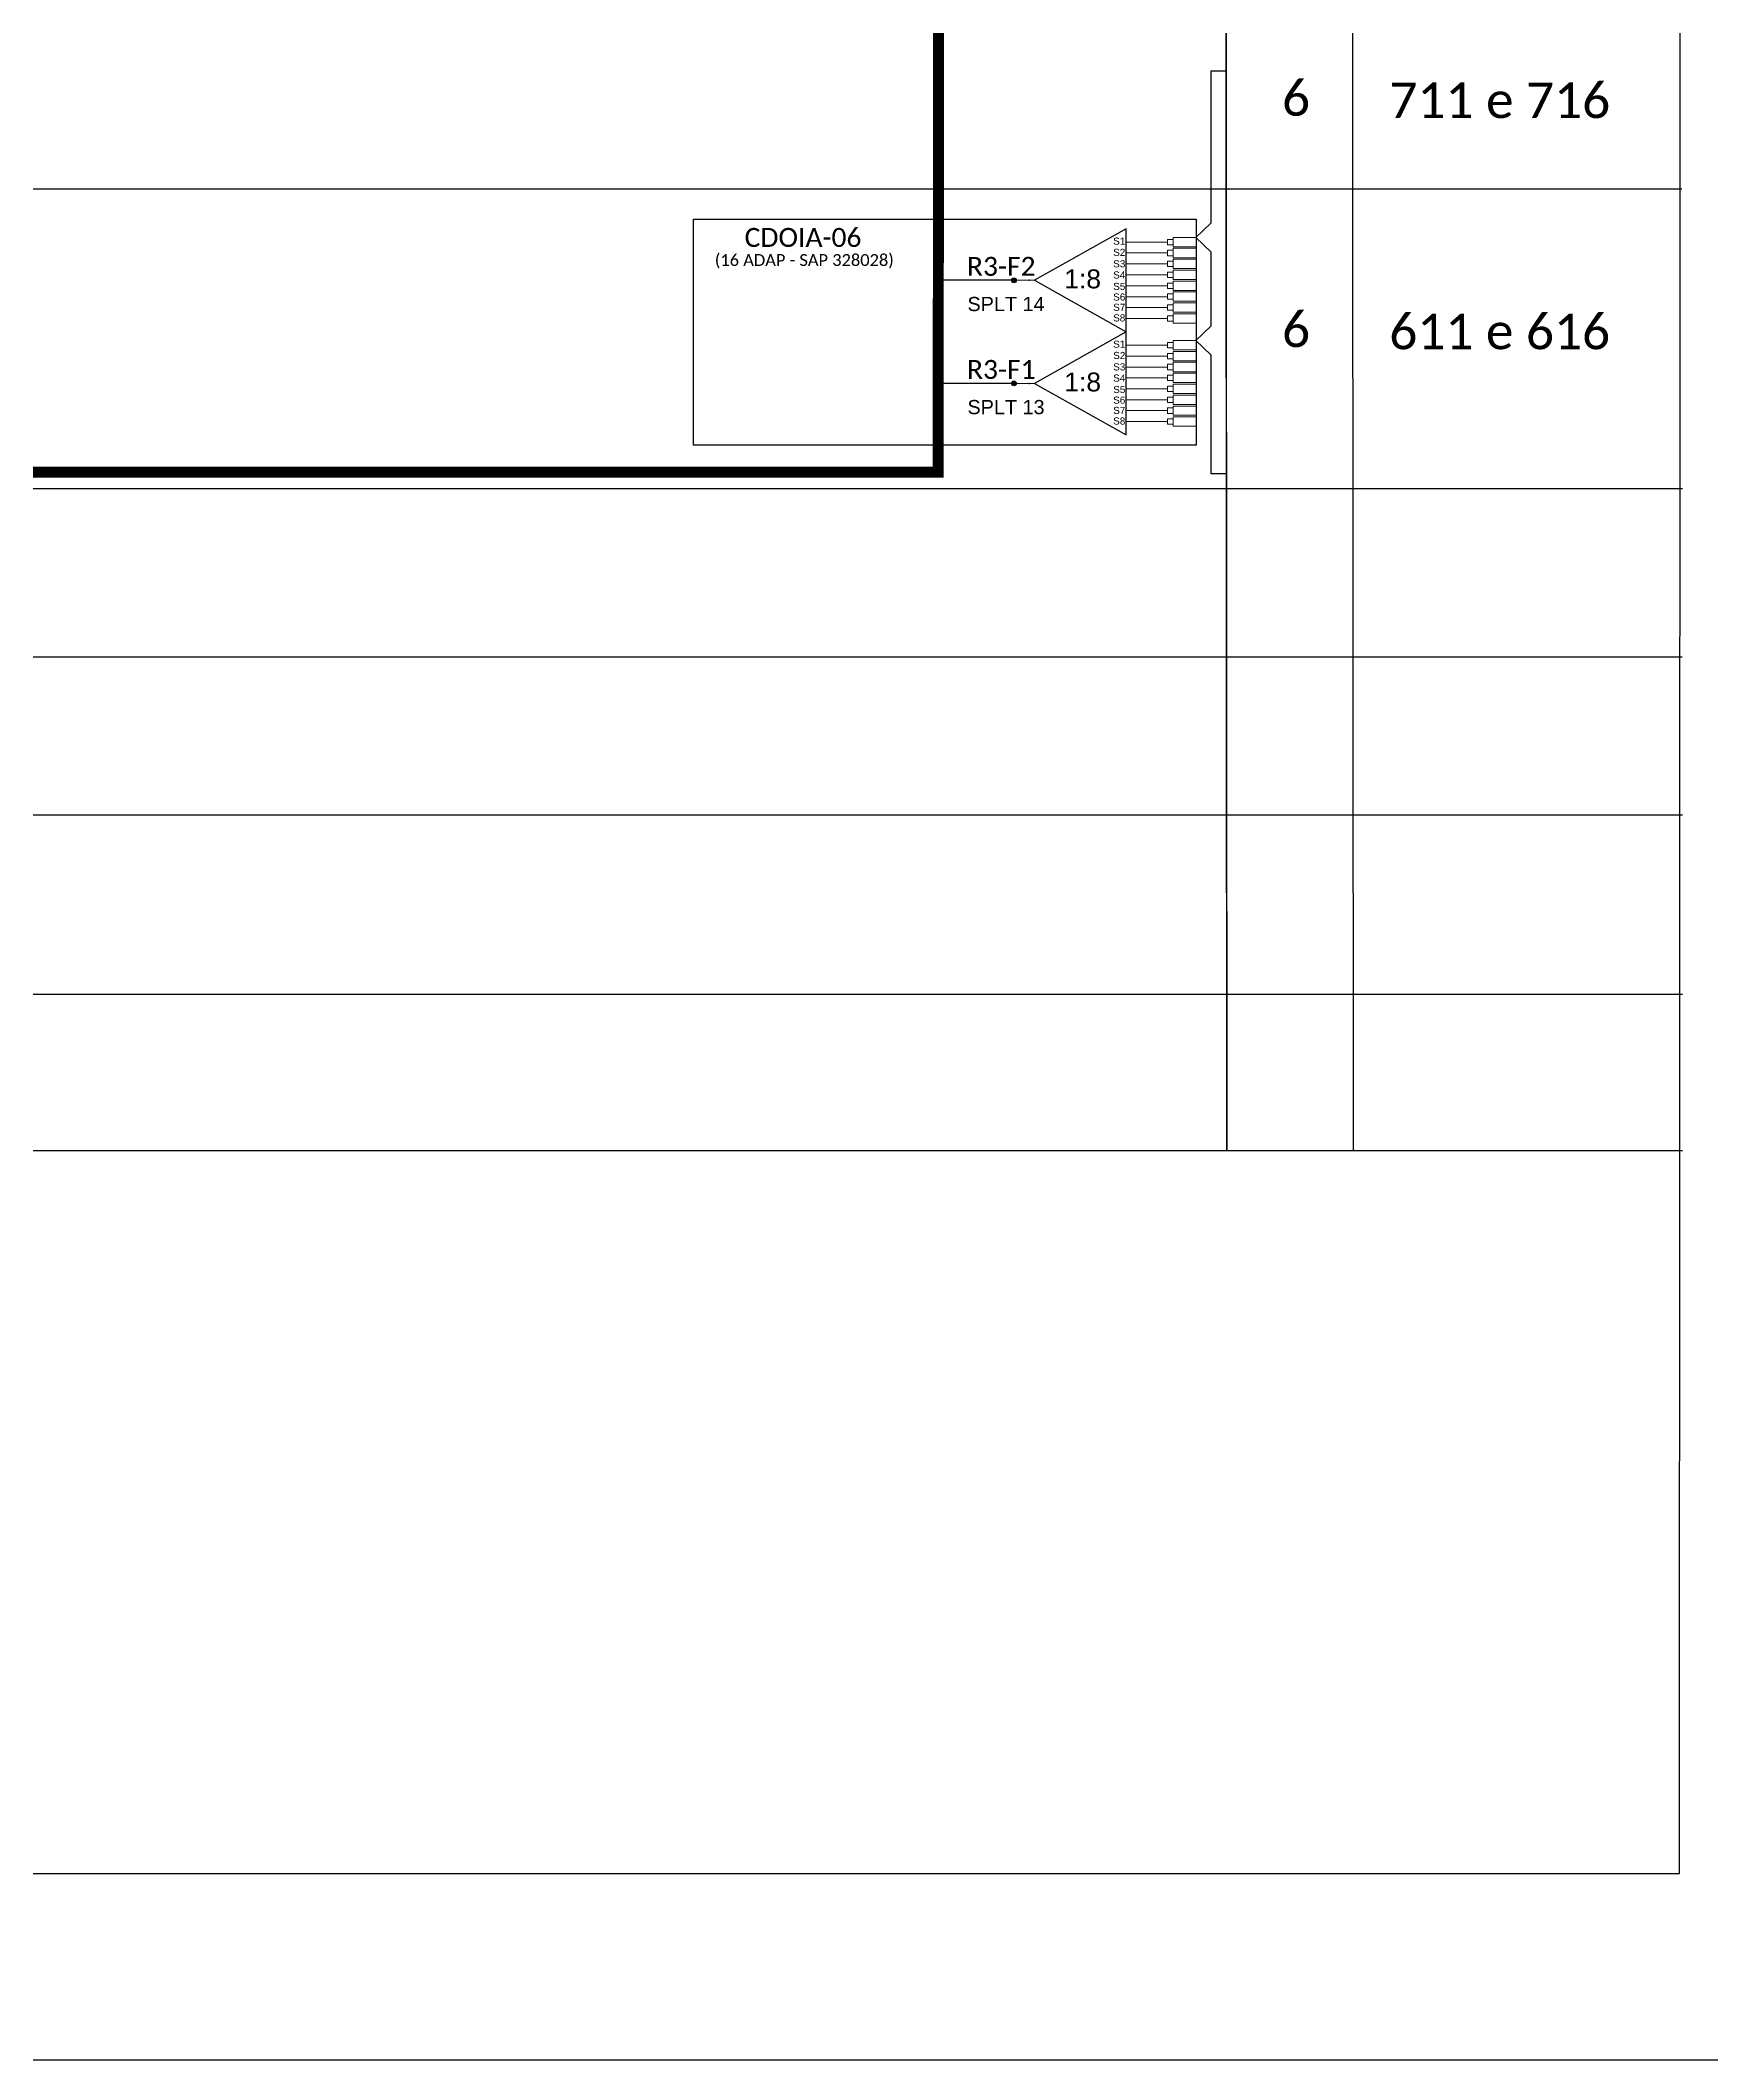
# Model space of a CAD drawing. Header units: metres. Extents: x -1286 to 468, y -500 to 94.
# Drawn here: x 211.7 to 364.1, y -499.8 to -315.5 of the extents above; entities that cross this region are included whole.
import ezdxf
from ezdxf.enums import TextEntityAlignment as Align

# ---------------------------------------------------------------- set-up
doc = ezdxf.new("R2010")
doc.units = ezdxf.units.M
doc.styles.add('ARIAL', font='arial.ttf')
doc.styles.add('WMF-Calibri0', font='calibri.ttf')

# ---------------------------------------------------------------- blocks, each defined once
blk = doc.blocks.new('SPLT_1-8_SC-APC')
at = {"color": 1}
blk.add_lwpolyline([(-7.37, -2.1), (-17.04, -7.55), (-7.37, -13), (-7.37, -2.1)], dxfattribs=at)
at = {"color": 3, "lineweight": 0}
for points in [[(-2.99, -3.51), (-7.37, -3.51)], [(-2.41, -3.02), (-2.41, -4)], [(-2.41, -3.02), (0, -3.02)], [(-2.41, -4), (0, -4)], [(-2.41, -4.17), (-2.41, -5.16)], [(-2.41, -4.17), (0, -4.17)], [(-7.37, -4.66), (-2.99, -4.66)], [(-7.37, -5.82), (-2.99, -5.82)], [(-2.41, -5.16), (0, -5.16)], [(-2.41, -5.32), (-2.41, -6.31)], [(-2.41, -5.32), (0, -5.32)], [(-2.41, -6.31), (0, -6.31)], [(-7.37, -6.97), (-2.99, -6.97)], [(-7.37, -8.12), (-2.99, -8.12)], [(-2.41, -6.48), (-2.41, -7.46)], [(-2.41, -6.48), (0, -6.48)], [(-2.41, -7.46), (0, -7.46)], [(-2.41, -7.63), (-2.41, -8.62)], [(-2.41, -7.63), (0, -7.63)], [(-7.37, -9.28), (-2.99, -9.28)], [(-7.37, -10.43), (-2.99, -10.43)], [(-2.41, -8.62), (0, -8.62)], [(-2.41, -8.78), (-2.41, -9.77)], [(-2.41, -8.78), (0, -8.78)], [(-2.41, -9.77), (0, -9.77)], [(-2.41, -9.94), (-2.41, -10.92)], [(-2.41, -9.94), (0, -9.94)], [(-7.37, -11.58), (-2.99, -11.58)], [(-2.41, -10.92), (0, -10.92)], [(-2.41, -11.09), (-2.41, -12.08)], [(-2.41, -11.09), (0, -11.09)], [(-2.41, -12.08), (0, -12.08)]]:
    blk.add_lwpolyline(points, dxfattribs=at)
for points in [[(-2.99, -3.22), (-2.41, -3.22), (-2.41, -3.8), (-2.99, -3.8)], [(-2.99, -4.38), (-2.41, -4.38), (-2.41, -4.95), (-2.99, -4.95)], [(-2.99, -5.53), (-2.41, -5.53), (-2.41, -6.1), (-2.99, -6.1)], [(-2.99, -6.68), (-2.41, -6.68), (-2.41, -7.26), (-2.99, -7.26)], [(-2.99, -7.84), (-2.41, -7.84), (-2.41, -8.41), (-2.99, -8.41)], [(-2.99, -8.99), (-2.41, -8.99), (-2.41, -9.56), (-2.99, -9.56)], [(-2.99, -10.14), (-2.41, -10.14), (-2.41, -10.72), (-2.99, -10.72)], [(-2.99, -11.3), (-2.41, -11.3), (-2.41, -11.87), (-2.99, -11.87)]]:
    blk.add_lwpolyline(points, close=True, dxfattribs=at)
at = {"color": 1, "lineweight": 0}
blk.add_lwpolyline([(-17.04, -7.55), (-19.26, -7.55)], dxfattribs=at)
at = {"color": 1, "style": 'ARIAL'}
for s, height, p in [('S1', 0.75, (-8.74, -3.78)), ('S2', 0.75, (-8.74, -4.97)), ('1:8', 2, (-13.91, -8.4)), ('S3', 0.75, (-8.74, -6.18)), ('S4', 0.75, (-8.74, -7.36)), ('S5', 0.75, (-8.74, -8.57)), ('S6', 0.75, (-8.74, -9.69)), ('S7', 0.75, (-8.74, -10.78)), ('S8', 0.75, (-8.74, -11.9))]:
    blk.add_text(s, height=height, dxfattribs=at).set_placement(p)
blk = doc.blocks.new('SPLITTER_')
blk.add_point((0, 0))
at = {"style": 'ARIAL', "flags": 4}
blk.add_attdef('SPLT', (0, -3.26), '', height=1.5, dxfattribs=at)

msp = doc.modelspace()

# ---------------------------------------------------------------- hatches: boundary and pattern name
h = msp.add_hatch(color=3)
h.dxf.hatch_style = 1
edge = h.paths.add_edge_path()
edge.add_arc((300.51, -337.39), 0.221, 0, 360)
h = msp.add_hatch(color=3)
h.dxf.hatch_style = 1
edge = h.paths.add_edge_path()
edge.add_arc((300.51, -346.8), 0.221, 0, 360)

# ---------------------------------------------------------------- linework, layer by layer
msp.add_lwpolyline([(-372.87, -499.81), (468.13, -499.81), (468.13, 94.19), (-372.87, 94.19)], close=True)
for points in [[(-113.32, -181.71), (-113.44, -482.83), (319.68, -482.83)], [(319.68, -482.83), (361.27, -482.83), (361.38, -181.71)], [(319.95, -416.82), (319.79, -181.71)], [(331.52, -416.82), (331.36, -181.71)], [(319.79, -198.08), (319.95, -416.82)], [(-113.23, -329.05), (319.89, -329.05)], [(319.89, -329.05), (361.48, -329.05)], [(-113.18, -356.38), (319.94, -356.38)], [(319.94, -356.38), (361.53, -356.38)], [(-113.18, -371.77), (319.94, -371.77)], [(319.91, -371.77), (361.5, -371.77)], [(-113.18, -386.19), (319.94, -386.19)], [(319.94, -386.19), (361.53, -386.19)], [(-113.18, -402.56), (319.94, -402.56)], [(319.94, -402.56), (361.53, -402.56)], [(-113.17, -416.82), (319.95, -416.82)], [(319.95, -416.82), (361.54, -416.82)]]:
    msp.add_lwpolyline(points)
at = {"color": 30, "lineweight": 0, "const_width": 1}
msp.add_lwpolyline([(293.62, -228.2), (293.62, -330.67), (293.59, -354.89), (19.2, -354.89), (19.29, -427.99), (50.57, -427.83), (50.57, -455.47)], dxfattribs=at)
at = {"color": 3}
msp.add_lwpolyline([(319.91, -318.3), (318.48, -318.3), (318.47, -332.17), (317.12, -333.48), (318.47, -334.78), (318.47, -341.59), (317.12, -342.89), (318.47, -344.19), (318.47, -355.01), (319.9, -355.01)], dxfattribs=at)
at = {"color": 1}
msp.add_lwpolyline([(271.26, -331.81), (317.15, -331.81), (317.15, -352.45), (271.26, -352.45)], close=True, dxfattribs=at)
at = {"color": 30}
for points in [[(300.49, -337.39), (293.71, -337.39)], [(300.49, -346.8), (293.71, -346.8)]]:
    msp.add_lwpolyline(points, dxfattribs=at)
at = {"color": 3}
for centre in [(300.51, -337.39), (300.51, -346.8)]:
    msp.add_circle(centre, 0.221, dxfattribs=at)

# ---------------------------------------------------------------- block references
at = {"color": 3, "xscale": 0.8636144441527618, "yscale": 0.8636144441527618, "zscale": 0.8636144441527618}
for p in [(317.12, -330.87), (317.12, -340.28)]:
    msp.add_blockref('SPLT_1-8_SC-APC', p, dxfattribs=at)
ref = msp.add_blockref('SPLITTER_', (301.91, -337.39), dxfattribs=dict(xscale=-0.8636144441527618, yscale=0.8636144441527618, zscale=0.8636144441527618))
ref.add_attrib('SPLT', 'SPLT 14', (296.27, -340.2), dxfattribs={"height": 1.295, "style": 'ARIAL'})
ref = msp.add_blockref('SPLITTER_', (301.91, -346.8), dxfattribs=dict(xscale=-0.8636144441527618, yscale=0.8636144441527618, zscale=0.8636144441527618))
ref.add_attrib('SPLT', 'SPLT 13', (296.27, -349.61), dxfattribs={"height": 1.295, "style": 'ARIAL'})

# ---------------------------------------------------------------- texts
at = {"color": 7, "style": 'WMF-Calibri0'}
for s, p in [('711 e 716', (334.78, -322.58)), ('611 e 616', (334.77, -343.68))]:
    msp.add_text(s, height=3.24, dxfattribs=at).set_placement(p)
at = {"color": 1, "style": 'WMF-Calibri0'}
msp.add_text('CDOIA-06', height=1.727, dxfattribs=at).set_placement((275.93, -334.34))
msp.add_text('(16 ADAP - SAP 328028)', height=1.0795, dxfattribs=at).set_placement((281.38, -336.08), align=Align.CENTER)
at = {"color": 30, "style": 'WMF-Calibri0'}
for s, p in [('R3-F2', (296.23, -336.98)), ('R3-F1', (296.23, -346.39))]:
    msp.add_text(s, height=1.727, dxfattribs=at).set_placement(p)
at = {"color": 7, "style": 'WMF-Calibri0', "flags": 4}
for p in [(326.26, -320.75), (326.26, -341.86)]:
    msp.add_attdef('6', text='XX', height=3.24, dxfattribs=at).set_placement(p, align=Align.MIDDLE_CENTER)

doc.saveas('drawing.dxf')
